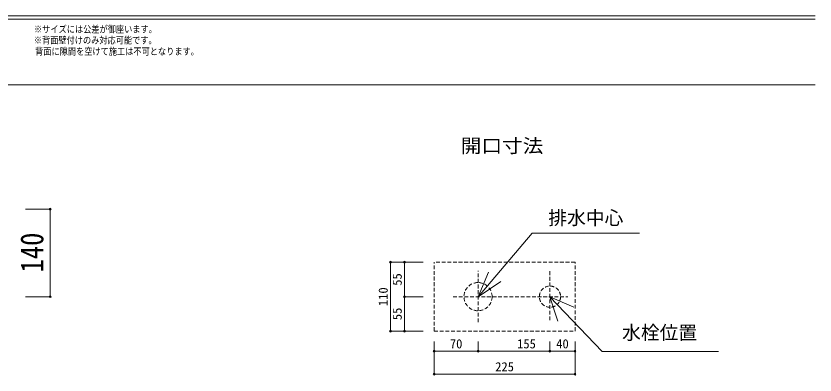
# Model space of a CAD drawing. Units: millimetres at full size, sheet at 1:5. Extents: x -1002 to 1013, y -687 to 676.
# Drawn here: x -275 to 1002, y 66 to 640 of the extents above; entities that cross this region are included whole.
import ezdxf
from ezdxf.enums import TextEntityAlignment as Align

# ---------------------------------------------------------------- set-up
doc = ezdxf.new("R2010")
doc.units = ezdxf.units.MM
doc.header["$LTSCALE"] = 5
doc.header["$PDMODE"] = 32
doc.header["$PDSIZE"] = 3
doc.linetypes.add('DASHED1', pattern=[1.8, 1.2, -0.6])
doc.layers.add('F-0', color=7, linetype='Continuous', lineweight=15)
doc.styles.add('ＭＳ ゴシック', font='')
doc.styles.get('ＭＳ ゴシック').set_extended_font_data('MS Gothic')

msp = doc.modelspace()

# ---------------------------------------------------------------- linework, layer by layer
at = {"layer": 'F-0'}
for p, q in [((1002.034, 640.036), (-1002.086, 640.036)), ((1002.034, 635.036), (-1002.086, 635.036)), ((1002.034, 530.036), (-1002.086, 530.036)), ((463.377, 191.281), (549.775, 292.974)), ((549.775, 292.974), (721.459, 292.974)), ((463.377, 191.281), (479.887, 230.486)), ((463.377, 191.281), (499.62, 215.686)), ((578.377, 191.281), (590.885, 152.376)), ((578.377, 191.281), (616.374, 174.576)), ((578.377, 191.281), (661.595, 103.866)), ((661.595, 103.866), (847.908, 103.866))]:
    msp.add_line(p, q, dxfattribs=at)
at = {"layer": 'F-0', "color": 4, "lineweight": 9}
for p, q in [((-220.439, 331.281), (-260.207, 331.281)), ((-220.439, 331.281), (-220.439, 191.281)), ((323.433, 246.281), (323.433, 136.281)), ((323.433, 246.281), (375.451, 246.281)), ((345.852, 246.281), (375.451, 246.281)), ((345.852, 246.281), (345.852, 191.281)), ((-220.439, 191.281), (-260.207, 191.281)), ((345.852, 191.281), (375.451, 191.281)), ((345.852, 191.281), (345.852, 136.281)), ((345.852, 191.281), (375.451, 191.281)), ((323.433, 136.281), (375.451, 136.281)), ((345.852, 136.281), (375.451, 136.281)), ((393.377, 104.213), (393.377, 119.605)), ((393.377, 67.509), (393.377, 119.605)), ((463.377, 104.213), (463.377, 119.605)), ((578.377, 104.213), (578.377, 119.605)), ((618.377, 104.213), (618.377, 119.605)), ((618.377, 67.509), (618.377, 119.605)), ((463.377, 104.213), (393.377, 104.213)), ((618.377, 104.213), (463.377, 104.213)), ((618.377, 104.213), (578.377, 104.213)), ((578.377, 104.213), (618.377, 104.213)), ((618.377, 67.509), (393.377, 67.509))]:
    msp.add_line(p, q, dxfattribs=at)
at = {"layer": 'F-0', "color": 4, "linetype": 'DASHED1', "lineweight": 9}
for p, q in [((618.377, 246.281), (393.377, 246.281)), ((393.377, 136.281), (393.377, 246.281)), ((618.377, 136.281), (618.377, 246.281)), ((463.377, 150.538), (463.377, 232.759)), ((578.377, 153.827), (578.377, 233.581)), ((423.688, 191.281), (607.041, 191.281)), ((393.377, 136.281), (618.377, 136.281))]:
    msp.add_line(p, q, dxfattribs=at)
for centre, radius in [((463.377, 191.281), 22.5), ((578.377, 191.281), 17)]:
    msp.add_circle(centre, radius, dxfattribs=at)
at = {"layer": 'F-0', "color": 6}
for p in [(-220.439, 331.281), (323.433, 246.281), (345.852, 246.281), (-220.439, 191.281), (345.852, 191.281), (323.433, 136.281), (345.852, 136.281), (393.377, 104.213), (463.377, 104.213), (578.377, 104.213), (618.377, 104.213), (393.377, 67.509), (618.377, 67.509)]:
    msp.add_point(p, dxfattribs=at)

# ---------------------------------------------------------------- texts
at = {"layer": 'F-0', "style": 'ＭＳ ゴシック', "width": 0.85}
for s, p in [('※サイズには公差が御座います。', (-246.359, 610.036)), ('※背面壁付けのみ対応可能です。', (-246.676, 592.415)), ('背面に隙間を空けて施工は不可となります。', (-244.607, 574.503))]:
    msp.add_text(s, height=11, dxfattribs=at).set_placement(p, align=Align.BOTTOM_LEFT)
at = {"layer": 'F-0', "color": 3, "style": 'ＭＳ ゴシック', "width": 1.1}
msp.add_text('開口寸法', height=21.99, dxfattribs=at).set_placement((435.79, 414.93), align=Align.BOTTOM_LEFT)
at = {"layer": 'F-0', "style": 'ＭＳ ゴシック'}
for s, height, p in [('排水中心', 21.99, (575.681, 299.751)), ('水栓位置', 21.99, (693.683, 116.199)), ('70', 14.66, (418.377, 104.213)), ('155', 14.66, (525.877, 104.213)), ('40', 14.66, (588.377, 104.213)), ('40', 14.66, (588.377, 104.213)), ('225', 14.66, (490.877, 67.509))]:
    msp.add_text(s, height=height, dxfattribs=at).set_placement(p, align=Align.BOTTOM_LEFT)
at = {"layer": 'F-0', "color": 3, "style": 'ＭＳ ゴシック', "width": 0.85}
msp.add_text('140', height=36.66, rotation=90, dxfattribs=at).set_placement((-220.439, 230.031), align=Align.BOTTOM_LEFT)
at = {"layer": 'F-0', "style": 'ＭＳ ゴシック'}
for s, p in [('55', (345.852, 208.781)), ('110', (323.433, 176.281)), ('55', (345.852, 153.781))]:
    msp.add_text(s, height=14.66, rotation=90, dxfattribs=at).set_placement(p, align=Align.BOTTOM_LEFT)

doc.saveas('drawing.dxf')
